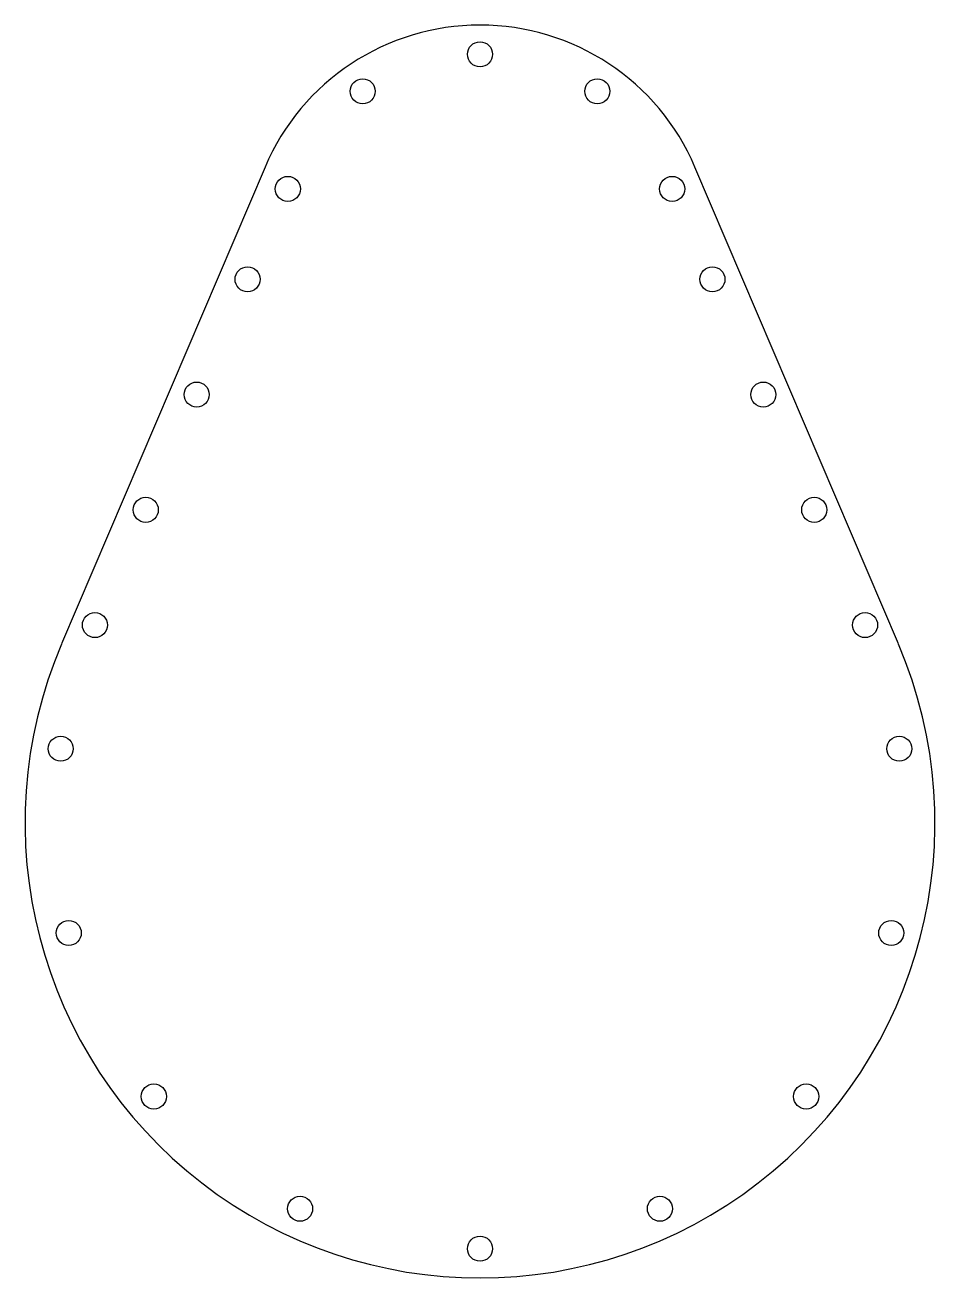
# Model space of a CAD drawing. Header units: millimetres. Extents: x -55 to 55, y -75 to 75.
import ezdxf

# ---------------------------------------------------------------- set-up
doc = ezdxf.new("R2010")
doc.units = ezdxf.units.MM

msp = doc.modelspace()

# ---------------------------------------------------------------- linework, layer by layer
at = {"color": 7, "linetype": 'Continuous', "lineweight": 25}
for p, q in [((-25.75, 57.99), (-50.12, 0.9)), ((50.12, 0.9), (25.75, 57.99))]:
    msp.add_line(p, q, dxfattribs=at)
for centre in [(0, 71.5), (-14.05, 67.07), (14.05, 67.07), (-23.02, 55.38), (23.02, 55.38), (-27.84, 44.56), (27.84, 44.56), (-33.94, 30.76), (33.94, 30.76), (-40.04, 16.96), (40.04, 16.96), (-46.13, 3.16), (46.13, 3.16), (-50.23, -11.64), (50.23, -11.64), (-49.26, -33.7), (49.26, -33.7), (-39.07, -53.28), (39.07, -53.28), (-21.55, -66.72), (21.55, -66.72), (0, -71.5)]:
    msp.add_circle(centre, 1.5, dxfattribs=at)
for centre, radius, start, end in [((0, 47), 28, 23.1159, 156.8841), ((0, -20.5), 54.5, 156.8841, 23.1159)]:
    msp.add_arc(centre, radius, start, end, dxfattribs=at)

doc.saveas('drawing.dxf')
